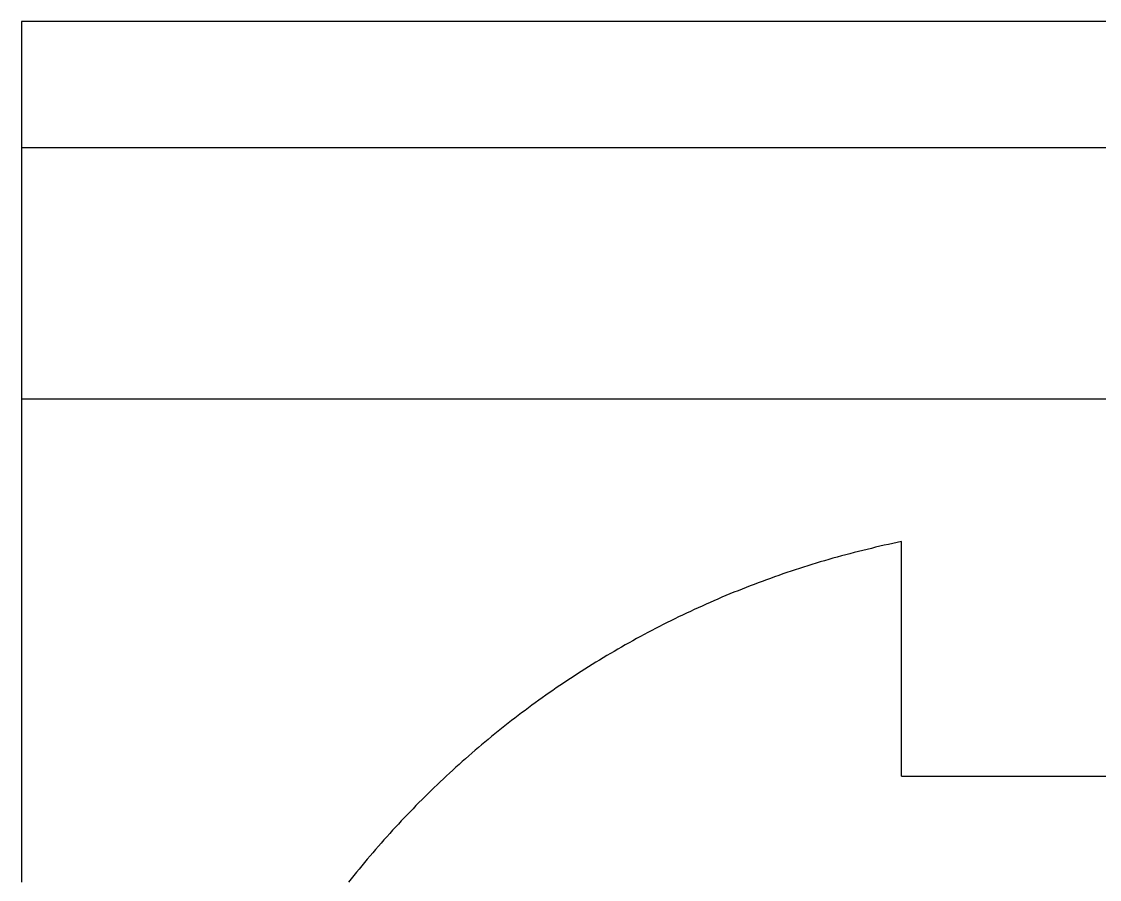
# Model space of a CAD drawing. Extents: x 0 to 279, y 0 to 212.
# Drawn here: x 0 to 17.49, y 33.45 to 47.36 of the extents above; entities that cross this region are included whole.
import ezdxf

# ---------------------------------------------------------------- set-up
doc = ezdxf.new("R2010")
doc.units = 0
doc.layers.add('LAYER_1', color=18, linetype='CONTINUOUS')

msp = doc.modelspace()

# ---------------------------------------------------------------- linework, layer by layer
at = {"layer": 'LAYER_1'}
for points in [[(17.844, 47.362), (17.297, 47.362), (16.757, 47.362), (16.224, 47.362), (15.697, 47.362), (15.177, 47.362), (14.665, 47.362), (14.159, 47.362), (13.661, 47.362), (13.17, 47.362), (12.686, 47.362), (12.21, 47.362), (11.741, 47.362), (11.281, 47.362), (10.827, 47.362), (10.382, 47.362), (9.945, 47.362), (9.515, 47.362), (9.094, 47.362), (8.681, 47.362), (8.276, 47.362), (7.88, 47.362), (7.493, 47.362), (7.113, 47.362), (6.743, 47.362), (6.381, 47.362), (6.029, 47.362), (5.685, 47.362), (5.351, 47.362), (5.025, 47.362), (4.709, 47.362), (4.402, 47.362), (4.105, 47.362), (3.817, 47.362), (3.539, 47.362), (3.271, 47.362), (3.012, 47.362), (2.763, 47.362), (2.525, 47.362), (2.296, 47.362), (2.078, 47.362), (1.87, 47.362), (1.673, 47.362), (1.486, 47.362), (1.396, 47.362), (1.309, 47.362), (1.225, 47.362), (1.144, 47.362), (1.065, 47.362), (0.989, 47.362), (0.916, 47.362), (0.845, 47.362), (0.777, 47.362), (0.712, 47.362), (0.649, 47.362), (0.59, 47.362), (0.533, 47.362), (0.479, 47.362), (0.428, 47.362), (0.38, 47.362), (0.334, 47.362), (0.291, 47.362), (0.252, 47.362), (0.215, 47.362), (0.181, 47.362), (0.149, 47.362), (0.121, 47.362), (0.096, 47.362), (0.074, 47.362), (0.054, 47.362), (0.038, 47.362), (0.024, 47.362), (0.014, 47.362), (0.006, 47.362), (0.002, 47.362), (0, 47.362)], [(0, 47.362), (0, 47.361), (0, 47.36), (0, 47.357), (0, 47.353), (0, 47.349), (0, 47.343), (0, 47.336), (0, 47.328), (0, 47.319), (0, 47.309), (0, 47.297), (0, 47.285), (0, 47.272), (0, 47.258), (0, 47.242), (0, 47.226), (0, 47.209), (0, 47.191), (0, 47.171), (0, 47.151), (0, 47.13), (0, 47.107), (0, 47.084), (0, 47.06), (0, 47.034), (0, 47.008), (0, 46.981), (0, 46.953), (0, 46.923), (0, 46.893), (0, 46.862), (0, 46.83), (0, 46.763), (0, 46.692), (0, 46.618), (0, 46.54), (0, 46.458), (0, 46.373), (0, 46.284), (0, 46.191), (0, 46.095), (0, 45.996), (0, 45.893), (0, 45.786), (0, 45.676), (0, 45.563), (0, 45.447), (0, 45.327), (0, 45.204), (0, 45.078), (0, 44.948), (0, 44.816), (0, 44.68), (0, 44.541), (0, 44.399), (0, 44.254), (0, 44.107), (0, 43.956), (0, 43.802), (0, 43.646), (0, 43.486), (0, 43.324), (0, 43.159), (0, 42.991), (0, 42.821), (0, 42.648), (0, 42.472), (0, 42.293), (0, 42.112), (0, 41.929), (0, 41.743), (0, 41.554), (0, 41.364), (0, 41.17), (0, 40.975), (0, 40.777), (0, 40.576), (0, 40.374), (0, 40.169), (0, 39.962), (0, 39.752), (0, 39.541), (0, 39.328), (0, 39.112), (0, 38.895), (0, 38.675), (0, 38.454), (0, 38.23), (0, 38.005), (0, 37.778), (0, 37.549), (0, 37.318), (0, 37.085), (0, 36.851), (0, 36.615), (0, 36.377), (0, 36.138), (0, 35.897), (0, 35.655), (0, 35.411), (0, 35.165), (0, 34.918), (0, 34.67), (0, 34.42), (0, 34.169), (0, 33.917), (0, 33.663), (0, 33.408)], [(0, 45.322), (0.002, 45.322), (0.006, 45.322), (0.014, 45.322), (0.024, 45.322), (0.038, 45.322), (0.054, 45.322), (0.074, 45.322), (0.096, 45.322), (0.121, 45.322), (0.149, 45.322), (0.181, 45.322), (0.215, 45.322), (0.252, 45.322), (0.291, 45.322), (0.334, 45.322), (0.38, 45.322), (0.428, 45.322), (0.479, 45.322), (0.533, 45.322), (0.59, 45.322), (0.649, 45.322), (0.712, 45.322), (0.777, 45.322), (0.845, 45.322), (0.916, 45.322), (0.989, 45.322), (1.065, 45.322), (1.144, 45.322), (1.225, 45.322), (1.309, 45.322), (1.396, 45.322), (1.486, 45.322), (1.673, 45.322), (1.87, 45.322), (2.078, 45.322), (2.296, 45.322), (2.525, 45.322), (2.763, 45.322), (3.012, 45.322), (3.271, 45.322), (3.539, 45.322), (3.817, 45.322), (4.105, 45.322), (4.402, 45.322), (4.709, 45.322), (5.025, 45.322), (5.351, 45.322), (5.685, 45.322), (6.029, 45.322), (6.381, 45.322), (6.743, 45.322), (7.113, 45.322), (7.493, 45.322), (7.88, 45.322), (8.276, 45.322), (8.681, 45.322), (9.094, 45.322), (9.515, 45.322), (9.945, 45.322), (10.382, 45.322), (10.827, 45.322), (11.281, 45.322), (11.741, 45.322), (12.21, 45.322), (12.686, 45.322), (13.17, 45.322), (13.661, 45.322), (14.159, 45.322), (14.665, 45.322), (15.177, 45.322), (15.697, 45.322), (16.224, 45.322), (16.757, 45.322), (17.297, 45.322), (17.844, 45.322)], [(0, 41.243), (0.002, 41.243), (0.006, 41.243), (0.014, 41.243), (0.024, 41.243), (0.038, 41.243), (0.054, 41.243), (0.074, 41.243), (0.096, 41.243), (0.121, 41.243), (0.149, 41.243), (0.181, 41.243), (0.215, 41.243), (0.252, 41.243), (0.291, 41.243), (0.334, 41.243), (0.38, 41.243), (0.428, 41.243), (0.479, 41.243), (0.533, 41.243), (0.59, 41.243), (0.649, 41.243), (0.712, 41.243), (0.777, 41.243), (0.845, 41.243), (0.916, 41.243), (0.989, 41.243), (1.065, 41.243), (1.144, 41.243), (1.225, 41.243), (1.309, 41.243), (1.396, 41.243), (1.486, 41.243), (1.673, 41.243), (1.87, 41.243), (2.078, 41.243), (2.296, 41.243), (2.525, 41.243), (2.763, 41.243), (3.012, 41.243), (3.271, 41.243), (3.539, 41.243), (3.817, 41.243), (4.105, 41.243), (4.402, 41.243), (4.709, 41.243), (5.025, 41.243), (5.351, 41.243), (5.685, 41.243), (6.029, 41.243), (6.381, 41.243), (6.743, 41.243), (7.113, 41.243), (7.493, 41.243), (7.88, 41.243), (8.276, 41.243), (8.681, 41.243), (9.094, 41.243), (9.515, 41.243), (9.945, 41.243), (10.382, 41.243), (10.827, 41.243), (11.281, 41.243), (11.741, 41.243), (12.21, 41.243), (12.686, 41.243), (13.17, 41.243), (13.661, 41.243), (14.159, 41.243), (14.665, 41.243), (15.177, 41.243), (15.697, 41.243), (16.224, 41.243), (16.757, 41.243), (17.297, 41.243), (17.844, 41.243)], [(14.276, 38.93), (14.206, 38.915), (14.135, 38.9), (14.065, 38.885), (13.995, 38.87), (13.925, 38.854), (13.855, 38.838), (13.785, 38.821), (13.715, 38.804), (13.646, 38.787), (13.576, 38.77), (13.507, 38.752), (13.438, 38.734), (13.369, 38.716), (13.3, 38.697), (13.231, 38.678), (13.162, 38.659), (13.094, 38.64), (13.026, 38.62), (12.957, 38.6), (12.889, 38.579), (12.821, 38.558), (12.753, 38.537), (12.686, 38.516), (12.618, 38.494), (12.551, 38.472), (12.483, 38.45), (12.416, 38.428), (12.349, 38.405), (12.282, 38.382), (12.216, 38.358), (12.149, 38.334), (12.083, 38.31), (12.016, 38.286), (11.95, 38.261), (11.884, 38.237), (11.818, 38.211), (11.753, 38.186), (11.687, 38.16), (11.622, 38.134), (11.556, 38.108), (11.491, 38.081), (11.426, 38.054), (11.362, 38.027), (11.297, 37.999), (11.232, 37.971), (11.168, 37.943), (11.104, 37.915), (11.04, 37.886), (10.976, 37.857), (10.912, 37.828), (10.849, 37.799), (10.785, 37.769), (10.722, 37.739), (10.659, 37.709), (10.596, 37.678), (10.534, 37.647), (10.471, 37.616), (10.409, 37.584), (10.346, 37.553), (10.284, 37.521), (10.222, 37.488), (10.161, 37.456), (10.099, 37.423), (10.038, 37.39), (9.976, 37.357), (9.915, 37.323), (9.854, 37.289), (9.794, 37.255), (9.733, 37.221), (9.673, 37.186), (9.613, 37.151), (9.553, 37.116), (9.493, 37.081), (9.433, 37.045), (9.374, 37.009), (9.314, 36.973), (9.255, 36.936), (9.196, 36.899), (9.137, 36.862), (9.079, 36.825), (9.02, 36.787), (8.962, 36.75), (8.904, 36.712), (8.846, 36.673), (8.789, 36.635), (8.731, 36.596), (8.674, 36.557), (8.617, 36.518), (8.56, 36.478), (8.503, 36.438), (8.447, 36.398), (8.39, 36.358), (8.334, 36.317), (8.278, 36.276), (8.222, 36.235), (8.167, 36.194), (8.111, 36.153), (8.056, 36.111), (8.001, 36.069), (7.947, 36.027), (7.892, 35.984), (7.838, 35.941), (7.783, 35.898), (7.729, 35.855), (7.676, 35.812), (7.622, 35.768), (7.569, 35.724), (7.515, 35.68), (7.462, 35.635), (7.41, 35.591), (7.357, 35.546), (7.305, 35.501), (7.253, 35.455), (7.201, 35.41), (7.149, 35.364), (7.097, 35.318), (7.046, 35.272), (6.995, 35.225), (6.944, 35.178), (6.893, 35.131), (6.843, 35.084), (6.793, 35.037), (6.743, 34.989), (6.693, 34.941), (6.643, 34.893), (6.594, 34.845), (6.545, 34.797), (6.496, 34.748), (6.447, 34.699), (6.398, 34.65), (6.35, 34.6), (6.302, 34.551), (6.254, 34.501), (6.207, 34.451), (6.159, 34.401), (6.112, 34.35), (6.065, 34.299), (6.018, 34.249), (5.972, 34.197), (5.926, 34.146), (5.879, 34.095), (5.834, 34.043), (5.788, 33.991), (5.743, 33.939), (5.698, 33.886), (5.653, 33.834), (5.608, 33.781), (5.564, 33.728), (5.52, 33.675), (5.476, 33.621), (5.432, 33.568), (5.388, 33.514), (5.345, 33.46), (5.302, 33.406)], [(14.276, 35.125), (14.276, 35.125), (14.276, 35.125), (14.276, 35.125), (14.276, 35.126), (14.276, 35.126), (14.276, 35.127), (14.276, 35.127), (14.276, 35.128), (14.276, 35.128), (14.276, 35.129), (14.276, 35.13), (14.276, 35.131), (14.276, 35.132), (14.276, 35.133), (14.276, 35.135), (14.276, 35.136), (14.276, 35.137), (14.276, 35.139), (14.276, 35.14), (14.276, 35.142), (14.276, 35.144), (14.276, 35.145), (14.276, 35.147), (14.276, 35.149), (14.276, 35.151), (14.276, 35.153), (14.276, 35.156), (14.276, 35.158), (14.276, 35.16), (14.276, 35.163), (14.276, 35.165), (14.276, 35.168), (14.276, 35.173), (14.276, 35.179), (14.276, 35.185), (14.276, 35.191), (14.276, 35.198), (14.276, 35.204), (14.276, 35.212), (14.276, 35.219), (14.276, 35.227), (14.276, 35.235), (14.276, 35.243), (14.276, 35.252), (14.276, 35.26), (14.276, 35.269), (14.276, 35.279), (14.276, 35.288), (14.276, 35.298), (14.276, 35.309), (14.276, 35.319), (14.276, 35.33), (14.276, 35.34), (14.276, 35.352), (14.276, 35.363), (14.276, 35.375), (14.276, 35.387), (14.276, 35.399), (14.276, 35.411), (14.276, 35.424), (14.276, 35.436), (14.276, 35.449), (14.276, 35.463), (14.276, 35.476), (14.276, 35.49), (14.276, 35.504), (14.276, 35.518), (14.276, 35.532), (14.276, 35.547), (14.276, 35.561), (14.276, 35.576), (14.276, 35.592), (14.276, 35.607), (14.276, 35.622), (14.276, 35.638), (14.276, 35.654), (14.276, 35.67), (14.276, 35.686), (14.276, 35.703), (14.276, 35.719), (14.276, 35.736), (14.276, 35.753), (14.276, 35.77), (14.276, 35.788), (14.276, 35.805), (14.276, 35.823), (14.276, 35.841), (14.276, 35.859), (14.276, 35.877), (14.276, 35.895), (14.276, 35.913), (14.276, 35.932), (14.276, 35.951), (14.276, 35.969), (14.276, 35.988), (14.276, 36.007), (14.276, 36.027), (14.276, 36.046), (14.276, 36.065), (14.276, 36.085), (14.276, 36.105), (14.276, 36.125), (14.276, 36.145), (14.276, 36.165), (14.276, 36.185), (14.276, 36.205), (14.276, 36.225), (14.276, 36.246), (14.276, 36.267), (14.276, 36.287), (14.276, 36.308), (14.276, 36.329), (14.276, 36.35), (14.276, 36.371), (14.276, 36.392), (14.276, 36.413), (14.276, 36.456), (14.276, 36.499), (14.276, 36.542), (14.276, 36.585), (14.276, 36.629), (14.276, 36.672), (14.276, 36.716), (14.276, 36.761), (14.276, 36.805), (14.276, 36.849), (14.276, 36.938), (14.276, 37.027), (14.276, 37.116), (14.276, 37.205), (14.276, 37.25), (14.276, 37.294), (14.276, 37.338), (14.276, 37.382), (14.276, 37.426), (14.276, 37.47), (14.276, 37.513), (14.276, 37.556), (14.276, 37.599), (14.276, 37.642), (14.276, 37.663), (14.276, 37.684), (14.276, 37.705), (14.276, 37.726), (14.276, 37.747), (14.276, 37.767), (14.276, 37.788), (14.276, 37.809), (14.276, 37.829), (14.276, 37.85), (14.276, 37.87), (14.276, 37.89), (14.276, 37.91), (14.276, 37.93), (14.276, 37.95), (14.276, 37.97), (14.276, 37.989), (14.276, 38.009), (14.276, 38.028), (14.276, 38.047), (14.276, 38.066), (14.276, 38.085), (14.276, 38.104), (14.276, 38.123), (14.276, 38.141), (14.276, 38.16), (14.276, 38.178), (14.276, 38.196), (14.276, 38.214), (14.276, 38.232), (14.276, 38.249), (14.276, 38.267), (14.276, 38.284), (14.276, 38.301), (14.276, 38.318), (14.276, 38.335), (14.276, 38.352), (14.276, 38.368), (14.276, 38.384), (14.276, 38.401), (14.276, 38.416), (14.276, 38.432), (14.276, 38.448), (14.276, 38.463), (14.276, 38.478), (14.276, 38.493), (14.276, 38.508), (14.276, 38.522), (14.276, 38.537), (14.276, 38.551), (14.276, 38.565), (14.276, 38.578), (14.276, 38.592), (14.276, 38.605), (14.276, 38.618), (14.276, 38.631), (14.276, 38.644), (14.276, 38.656), (14.276, 38.668), (14.276, 38.68), (14.276, 38.692), (14.276, 38.703), (14.276, 38.714), (14.276, 38.725), (14.276, 38.736), (14.276, 38.746), (14.276, 38.756), (14.276, 38.766), (14.276, 38.776), (14.276, 38.785), (14.276, 38.794), (14.276, 38.803), (14.276, 38.812), (14.276, 38.82), (14.276, 38.828), (14.276, 38.836), (14.276, 38.843), (14.276, 38.85), (14.276, 38.857), (14.276, 38.864), (14.276, 38.87), (14.276, 38.876), (14.276, 38.881), (14.276, 38.887), (14.276, 38.889), (14.276, 38.892), (14.276, 38.894), (14.276, 38.897), (14.276, 38.899), (14.276, 38.901), (14.276, 38.903), (14.276, 38.905), (14.276, 38.907), (14.276, 38.909), (14.276, 38.911), (14.276, 38.913), (14.276, 38.914), (14.276, 38.916), (14.276, 38.917), (14.276, 38.919), (14.276, 38.92), (14.276, 38.921), (14.276, 38.922), (14.276, 38.923), (14.276, 38.924), (14.276, 38.925), (14.276, 38.926), (14.276, 38.927), (14.276, 38.927), (14.276, 38.928), (14.276, 38.929), (14.276, 38.929), (14.276, 38.929), (14.276, 38.929), (14.276, 38.93), (14.276, 38.93)], [(14.276, 35.125), (14.276, 35.125), (14.277, 35.125), (14.277, 35.125), (14.278, 35.125), (14.278, 35.125), (14.279, 35.125), (14.28, 35.125), (14.281, 35.125), (14.282, 35.125), (14.283, 35.125), (14.285, 35.125), (14.286, 35.125), (14.288, 35.125), (14.29, 35.125), (14.292, 35.125), (14.294, 35.125), (14.296, 35.125), (14.299, 35.125), (14.301, 35.125), (14.304, 35.125), (14.306, 35.125), (14.309, 35.125), (14.312, 35.125), (14.315, 35.125), (14.319, 35.125), (14.322, 35.125), (14.326, 35.125), (14.329, 35.125), (14.333, 35.125), (14.337, 35.125), (14.341, 35.125), (14.345, 35.125), (14.354, 35.125), (14.363, 35.125), (14.373, 35.125), (14.383, 35.125), (14.393, 35.125), (14.404, 35.125), (14.416, 35.125), (14.428, 35.125), (14.44, 35.125), (14.453, 35.125), (14.466, 35.125), (14.48, 35.125), (14.494, 35.125), (14.509, 35.125), (14.524, 35.125), (14.539, 35.125), (14.555, 35.125), (14.572, 35.125), (14.588, 35.125), (14.605, 35.125), (14.623, 35.125), (14.641, 35.125), (14.659, 35.125), (14.678, 35.125), (14.697, 35.125), (14.716, 35.125), (14.736, 35.125), (14.757, 35.125), (14.777, 35.125), (14.798, 35.125), (14.819, 35.125), (14.841, 35.125), (14.863, 35.125), (14.885, 35.125), (14.908, 35.125), (14.931, 35.125), (14.955, 35.125), (14.978, 35.125), (15.002, 35.125), (15.027, 35.125), (15.051, 35.125), (15.076, 35.125), (15.102, 35.125), (15.127, 35.125), (15.153, 35.125), (15.179, 35.125), (15.206, 35.125), (15.232, 35.125), (15.259, 35.125), (15.287, 35.125), (15.314, 35.125), (15.342, 35.125), (15.37, 35.125), (15.399, 35.125), (15.427, 35.125), (15.456, 35.125), (15.485, 35.125), (15.515, 35.125), (15.544, 35.125), (15.574, 35.125), (15.604, 35.125), (15.634, 35.125), (15.665, 35.125), (15.695, 35.125), (15.726, 35.125), (15.758, 35.125), (15.789, 35.125), (15.82, 35.125), (15.852, 35.125), (15.884, 35.125), (15.916, 35.125), (15.948, 35.125), (15.981, 35.125), (16.013, 35.125), (16.046, 35.125), (16.079, 35.125), (16.112, 35.125), (16.145, 35.125), (16.179, 35.125), (16.212, 35.125), (16.246, 35.125), (16.28, 35.125), (16.314, 35.125), (16.348, 35.125), (16.416, 35.125), (16.485, 35.125), (16.555, 35.125), (16.624, 35.125), (16.695, 35.125), (16.765, 35.125), (16.836, 35.125), (16.907, 35.125), (16.978, 35.125), (17.049, 35.125), (17.192, 35.125), (17.336, 35.125), (17.479, 35.125), (17.622, 35.125)]]:
    msp.add_lwpolyline(points, dxfattribs=at)

doc.saveas('drawing.dxf')
